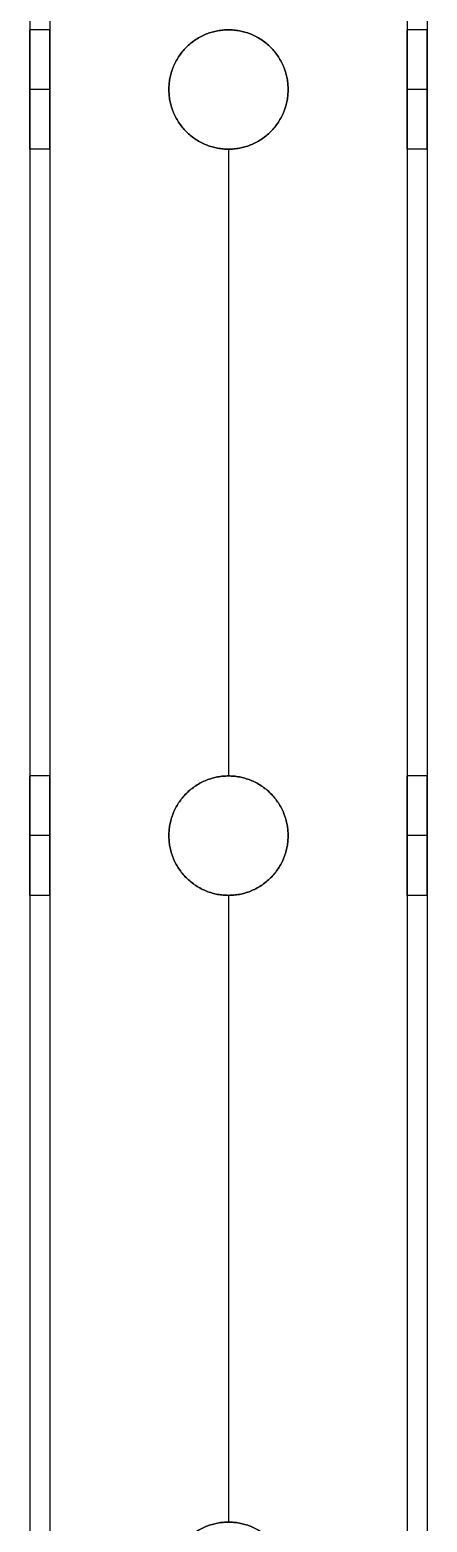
# Model space of a CAD drawing. Header units: millimetres. Extents: x 1279 to 9834, y -699 to 998.
# Drawn here: x 1538.6 to 1578.6, y -355.5 to -205.5 of the extents above; entities that cross this region are included whole.
import ezdxf

# ---------------------------------------------------------------- set-up
doc = ezdxf.new("R2010")
doc.units = ezdxf.units.MM
doc.header["$MEASUREMENT"] = 0
doc.layers.add('staal', color=7, linetype='Continuous', true_color=0x4c4c4c)

msp = doc.modelspace()

# ---------------------------------------------------------------- linework, layer by layer
at = {"layer": 'staal'}
for p, q in [((1540.62, -205.46, 1847.98), (1538.62, -205.46, 1847.98)), ((1558.62, -205.46, 1827.98), (1558.62, -205.46, 1829.98)), ((1578.62, -205.46, 1847.98), (1576.62, -205.46, 1847.98)), ((1540.62, -211.46, 1853.98), (1538.62, -211.46, 1853.98)), ((1540.62, -211.46, 1841.98), (1538.62, -211.46, 1841.98)), ((1552.62, -211.46, 1865.98), (1552.62, -211.46, 1867.98)), ((1552.62, -211.46, 1827.98), (1552.62, -211.46, 1829.98)), ((1564.62, -211.46, 1865.98), (1564.62, -211.46, 1867.98)), ((1564.62, -211.46, 1827.98), (1564.62, -211.46, 1829.98)), ((1578.62, -211.46, 1853.98), (1576.62, -211.46, 1853.98)), ((1578.62, -211.46, 1841.98), (1576.62, -211.46, 1841.98)), ((1540.62, -217.46, 1847.98), (1538.62, -217.46, 1847.98)), ((1558.62, -217.46, 1865.98), (1558.62, -217.46, 1867.98)), ((1558.62, -217.46, 1827.98), (1558.62, -217.46, 1829.98)), ((1578.62, -217.46, 1847.98), (1576.62, -217.46, 1847.98)), ((1540.62, -280.46, 1847.98), (1538.62, -280.46, 1847.98)), ((1558.62, -280.46, 1865.98), (1558.62, -280.46, 1867.98)), ((1558.62, -280.46, 1827.98), (1558.62, -280.46, 1829.98)), ((1578.62, -280.46, 1847.98), (1576.62, -280.46, 1847.98)), ((1540.62, -286.46, 1853.98), (1538.62, -286.46, 1853.98)), ((1540.62, -286.46, 1841.98), (1538.62, -286.46, 1841.98)), ((1552.62, -286.46, 1865.98), (1552.62, -286.46, 1867.98)), ((1552.62, -286.46, 1827.98), (1552.62, -286.46, 1829.98)), ((1564.62, -286.46, 1865.98), (1564.62, -286.46, 1867.98)), ((1564.62, -286.46, 1827.98), (1564.62, -286.46, 1829.98)), ((1578.62, -286.46, 1853.98), (1576.62, -286.46, 1853.98)), ((1578.62, -286.46, 1841.98), (1576.62, -286.46, 1841.98)), ((1540.62, -292.46, 1847.98), (1538.62, -292.46, 1847.98)), ((1558.62, -292.46, 1865.98), (1558.62, -292.46, 1867.98)), ((1558.62, -292.46, 1827.98), (1558.62, -292.46, 1829.98)), ((1578.62, -292.46, 1847.98), (1576.62, -292.46, 1847.98)), ((1558.62, -355.46, 1865.98), (1558.62, -355.46, 1867.98))]:
    msp.add_line(p, q, dxfattribs=at)
for points in [[(1538.62, 669.04, 1827.98), (1538.62, 51.04, 1827.98), (1538.62, -566.96, 1827.98)], [(1538.62, 669.04, 1867.98), (1538.62, 51.04, 1867.98), (1538.62, -566.96, 1867.98)], [(1540.62, 669.04, 1865.98), (1540.62, 51.04, 1865.98), (1540.62, -566.96, 1865.98)], [(1540.62, 669.04, 1829.98), (1540.62, 51.04, 1829.98), (1540.62, -566.96, 1829.98)], [(1576.62, 669.04, 1865.98), (1576.62, 51.04, 1865.98), (1576.62, -566.96, 1865.98)], [(1576.62, 669.04, 1829.98), (1576.62, 51.04, 1829.98), (1576.62, -566.96, 1829.98)], [(1578.62, 669.04, 1827.98), (1578.62, 51.04, 1827.98), (1578.62, -566.96, 1827.98)], [(1578.62, 669.04, 1867.98), (1578.62, 51.04, 1867.98), (1578.62, -566.96, 1867.98)], [(1538.62, -217.46, 1847.98), (1538.62, -248.96, 1847.98), (1538.62, -280.46, 1847.98)], [(1540.62, -217.46, 1847.98), (1540.62, -248.96, 1847.98), (1540.62, -280.46, 1847.98)], [(1558.62, -217.46, 1827.98), (1558.62, -248.96, 1827.98), (1558.62, -280.46, 1827.98)], [(1558.62, -217.46, 1867.98), (1558.62, -248.96, 1867.98), (1558.62, -280.46, 1867.98)], [(1558.62, -217.46, 1865.98), (1558.62, -248.96, 1865.98), (1558.62, -280.46, 1865.98)], [(1558.62, -217.46, 1829.98), (1558.62, -248.96, 1829.98), (1558.62, -280.46, 1829.98)], [(1576.62, -217.46, 1847.98), (1576.62, -248.96, 1847.98), (1576.62, -280.46, 1847.98)], [(1578.62, -217.46, 1847.98), (1578.62, -248.96, 1847.98), (1578.62, -280.46, 1847.98)], [(1538.62, -292.46, 1847.98), (1538.62, -323.96, 1847.98), (1538.62, -355.46, 1847.98)], [(1540.62, -292.46, 1847.98), (1540.62, -323.96, 1847.98), (1540.62, -355.46, 1847.98)], [(1558.62, -292.46, 1827.98), (1558.62, -323.96, 1827.98), (1558.62, -355.46, 1827.98)], [(1558.62, -292.46, 1867.98), (1558.62, -323.96, 1867.98), (1558.62, -355.46, 1867.98)], [(1558.62, -292.46, 1865.98), (1558.62, -323.96, 1865.98), (1558.62, -355.46, 1865.98)], [(1558.62, -292.46, 1829.98), (1558.62, -323.96, 1829.98), (1558.62, -355.46, 1829.98)], [(1576.62, -292.46, 1847.98), (1576.62, -323.96, 1847.98), (1576.62, -355.46, 1847.98)], [(1578.62, -292.46, 1847.98), (1578.62, -323.96, 1847.98), (1578.62, -355.46, 1847.98)]]:
    msp.add_open_spline(points, degree=2, dxfattribs=at)
for points, weights, knots in [([(1538.62, -211.46, 1853.98), (1538.62, -217.46, 1853.98), (1538.62, -217.46, 1847.98), (1538.62, -217.46, 1841.98), (1538.62, -211.46, 1841.98), (1538.62, -205.46, 1841.98), (1538.62, -205.46, 1847.98), (1538.62, -205.46, 1853.98), (1538.62, -211.46, 1853.98)], [1, 0.707106781187, 1, 0.707106781187, 1, 0.707106781187, 1, 0.707106781187, 1], [0, 0, 0, 7.853982, 7.853982, 15.707963, 15.707963, 23.561945, 23.561945, 31.415927, 31.415927, 31.415927]), ([(1540.62, -211.46, 1853.98), (1540.62, -205.46, 1853.98), (1540.62, -205.46, 1847.98), (1540.62, -205.46, 1841.98), (1540.62, -211.46, 1841.98), (1540.62, -217.46, 1841.98), (1540.62, -217.46, 1847.98), (1540.62, -217.46, 1853.98), (1540.62, -211.46, 1853.98)], [1, 0.707106781187, 1, 0.707106781187, 1, 0.707106781187, 1, 0.707106781187, 1], [-31.415927, -31.415927, -31.415927, -23.561945, -23.561945, -15.707963, -15.707963, -7.853982, -7.853982, 0, 0, 0]), ([(1552.62, -211.46, 1827.98), (1552.62, -217.46, 1827.98), (1558.62, -217.46, 1827.98), (1564.62, -217.46, 1827.98), (1564.62, -211.46, 1827.98), (1564.62, -205.46, 1827.98), (1558.62, -205.46, 1827.98), (1552.62, -205.46, 1827.98), (1552.62, -211.46, 1827.98)], [0.999999860338, 0.707106851018, 1, 0.707106781187, 1, 0.707106781187, 1, 0.707106781187, 1], [0, 0, 0, 7.85398, 7.85398, 15.707962, 15.707962, 23.561944, 23.561944, 31.415927, 31.415927, 31.415927]), ([(1552.62, -211.46, 1867.98), (1552.62, -205.46, 1867.98), (1558.62, -205.46, 1867.98), (1564.62, -205.46, 1867.98), (1564.62, -211.46, 1867.98), (1564.62, -217.46, 1867.98), (1558.62, -217.46, 1867.98), (1552.62, -217.46, 1867.98), (1552.62, -211.46, 1867.98)], [1, 0.707106781187, 1, 0.707106781187, 1, 0.707106781187, 1, 0.707106781187, 1], [-31.415927, -31.415927, -31.415927, -23.561945, -23.561945, -15.707963, -15.707963, -7.853982, -7.853982, 0, 0, 0]), ([(1552.62, -211.46, 1865.98), (1552.62, -217.46, 1865.98), (1558.62, -217.46, 1865.98), (1564.62, -217.46, 1865.98), (1564.62, -211.46, 1865.98), (1564.62, -205.46, 1865.98), (1558.62, -205.46, 1865.98), (1552.62, -205.46, 1865.98), (1552.62, -211.46, 1865.98)], [1, 0.707106781187, 1, 0.707106781187, 1, 0.707106781187, 1, 0.707106781187, 1], [0, 0, 0, 7.853982, 7.853982, 15.707963, 15.707963, 23.561945, 23.561945, 31.415927, 31.415927, 31.415927]), ([(1552.62, -211.46, 1829.98), (1552.62, -205.46, 1829.98), (1558.62, -205.46, 1829.98), (1564.62, -205.46, 1829.98), (1564.62, -211.46, 1829.98), (1564.62, -217.46, 1829.98), (1558.62, -217.46, 1829.98), (1552.62, -217.46, 1829.98), (1552.62, -211.46, 1829.98)], [1, 0.707106781187, 1, 0.707106781187, 1, 0.707106781187, 1, 0.707106781187, 1], [-31.415927, -31.415927, -31.415927, -23.561945, -23.561945, -15.707963, -15.707963, -7.853982, -7.853982, 0, 0, 0]), ([(1552.62, -211.46, 1827.98), (1552.62, -217.46, 1827.98), (1558.62, -217.46, 1827.98), (1564.62, -217.46, 1827.98), (1564.62, -211.46, 1827.98), (1564.62, -205.46, 1827.98), (1558.62, -205.46, 1827.98), (1552.62, -205.46, 1827.98), (1552.62, -211.46, 1827.98)], [1, 0.707106781187, 1, 0.707106781187, 1, 0.707106781187, 1, 0.707106781187, 1], [0, 0, 0, 7.853982, 7.853982, 15.707963, 15.707963, 23.561945, 23.561945, 31.415927, 31.415927, 31.415927]), ([(1576.62, -211.46, 1853.98), (1576.62, -217.46, 1853.98), (1576.62, -217.46, 1847.98), (1576.62, -217.46, 1841.98), (1576.62, -211.46, 1841.98), (1576.62, -205.46, 1841.98), (1576.62, -205.46, 1847.98), (1576.62, -205.46, 1853.98), (1576.62, -211.46, 1853.98)], [1, 0.707106781187, 1, 0.707106781187, 1, 0.707106781187, 1, 0.707106781187, 1], [0, 0, 0, 7.853982, 7.853982, 15.707963, 15.707963, 23.561945, 23.561945, 31.415927, 31.415927, 31.415927]), ([(1578.62, -211.46, 1853.98), (1578.62, -205.46, 1853.98), (1578.62, -205.46, 1847.98), (1578.62, -205.46, 1841.98), (1578.62, -211.46, 1841.98), (1578.62, -217.46, 1841.98), (1578.62, -217.46, 1847.98), (1578.62, -217.46, 1853.98), (1578.62, -211.46, 1853.98)], [1, 0.707106781187, 1, 0.707106781187, 1, 0.707106781187, 1, 0.707106851018, 0.999999860338], [-31.415927, -31.415927, -31.415927, -23.561944, -23.561944, -15.707962, -15.707962, -7.85398, -7.85398, 0, 0, 0]), ([(1538.62, -286.46, 1853.98), (1538.62, -292.46, 1853.98), (1538.62, -292.46, 1847.98), (1538.62, -292.46, 1841.98), (1538.62, -286.46, 1841.98), (1538.62, -280.46, 1841.98), (1538.62, -280.46, 1847.98), (1538.62, -280.46, 1853.98), (1538.62, -286.46, 1853.98)], [1, 0.707106781187, 1, 0.707106781187, 1, 0.707106781187, 1, 0.707106781187, 1], [0, 0, 0, 7.853982, 7.853982, 15.707963, 15.707963, 23.561945, 23.561945, 31.415927, 31.415927, 31.415927]), ([(1540.62, -286.46, 1853.98), (1540.62, -280.46, 1853.98), (1540.62, -280.46, 1847.98), (1540.62, -280.46, 1841.98), (1540.62, -286.46, 1841.98), (1540.62, -292.46, 1841.98), (1540.62, -292.46, 1847.98), (1540.62, -292.46, 1853.98), (1540.62, -286.46, 1853.98)], [1, 0.707106781187, 1, 0.707106781187, 1, 0.707106781187, 1, 0.707106781187, 1], [-31.415927, -31.415927, -31.415927, -23.561945, -23.561945, -15.707963, -15.707963, -7.853982, -7.853982, 0, 0, 0]), ([(1552.62, -286.46, 1827.98), (1552.62, -292.46, 1827.98), (1558.62, -292.46, 1827.98), (1564.62, -292.46, 1827.98), (1564.62, -286.46, 1827.98), (1564.62, -280.46, 1827.98), (1558.62, -280.46, 1827.98), (1552.62, -280.46, 1827.98), (1552.62, -286.46, 1827.98)], [0.999999860338, 0.707106851018, 1, 0.707106781187, 1, 0.707106781187, 1, 0.707106781187, 1], [0, 0, 0, 7.85398, 7.85398, 15.707962, 15.707962, 23.561944, 23.561944, 31.415927, 31.415927, 31.415927]), ([(1552.62, -286.46, 1867.98), (1552.62, -280.46, 1867.98), (1558.62, -280.46, 1867.98), (1564.62, -280.46, 1867.98), (1564.62, -286.46, 1867.98), (1564.62, -292.46, 1867.98), (1558.62, -292.46, 1867.98), (1552.62, -292.46, 1867.98), (1552.62, -286.46, 1867.98)], [1, 0.707106781187, 1, 0.707106781187, 1, 0.707106781187, 1, 0.707106851018, 0.999999860338], [-31.415927, -31.415927, -31.415927, -23.561944, -23.561944, -15.707962, -15.707962, -7.85398, -7.85398, 0, 0, 0]), ([(1552.62, -286.46, 1865.98), (1552.62, -292.46, 1865.98), (1558.62, -292.46, 1865.98), (1564.62, -292.46, 1865.98), (1564.62, -286.46, 1865.98), (1564.62, -280.46, 1865.98), (1558.62, -280.46, 1865.98), (1552.62, -280.46, 1865.98), (1552.62, -286.46, 1865.98)], [0.999999860338, 0.707106851018, 1, 0.707106781187, 1, 0.707106781187, 1, 0.707106851018, 0.999999860338], [0, 0, 0, 7.853981, 7.853981, 15.707963, 15.707963, 23.561946, 23.561946, 31.415927, 31.415927, 31.415927]), ([(1552.62, -286.46, 1829.98), (1552.62, -280.46, 1829.98), (1558.62, -280.46, 1829.98), (1564.62, -280.46, 1829.98), (1564.62, -286.46, 1829.98), (1564.62, -292.46, 1829.98), (1558.62, -292.46, 1829.98), (1552.62, -292.46, 1829.98), (1552.62, -286.46, 1829.98)], [0.999999860338, 0.707106851018, 1, 0.707106781187, 1, 0.707106781187, 1, 0.707106851018, 0.999999860338], [-31.415927, -31.415927, -31.415927, -23.561946, -23.561946, -15.707963, -15.707963, -7.853981, -7.853981, 0, 0, 0]), ([(1552.62, -286.46, 1827.98), (1552.62, -292.46, 1827.98), (1558.62, -292.46, 1827.98), (1564.62, -292.46, 1827.98), (1564.62, -286.46, 1827.98), (1564.62, -280.46, 1827.98), (1558.62, -280.46, 1827.98), (1552.62, -280.46, 1827.98), (1552.62, -286.46, 1827.98)], [1, 0.707106781187, 1, 0.707106781187, 1, 0.707106781187, 1, 0.707106781187, 1], [0, 0, 0, 7.853982, 7.853982, 15.707963, 15.707963, 23.561945, 23.561945, 31.415927, 31.415927, 31.415927]), ([(1576.62, -286.46, 1853.98), (1576.62, -292.46, 1853.98), (1576.62, -292.46, 1847.98), (1576.62, -292.46, 1841.98), (1576.62, -286.46, 1841.98), (1576.62, -280.46, 1841.98), (1576.62, -280.46, 1847.98), (1576.62, -280.46, 1853.98), (1576.62, -286.46, 1853.98)], [1, 0.707106781187, 1, 0.707106781187, 1, 0.707106781187, 1, 0.707106781187, 1], [0, 0, 0, 7.853982, 7.853982, 15.707963, 15.707963, 23.561945, 23.561945, 31.415927, 31.415927, 31.415927]), ([(1578.62, -286.46, 1853.98), (1578.62, -280.46, 1853.98), (1578.62, -280.46, 1847.98), (1578.62, -280.46, 1841.98), (1578.62, -286.46, 1841.98), (1578.62, -292.46, 1841.98), (1578.62, -292.46, 1847.98), (1578.62, -292.46, 1853.98), (1578.62, -286.46, 1853.98)], [1, 0.707106781187, 1, 0.707106781187, 1, 0.707106781187, 1, 0.707106781187, 1], [-31.415927, -31.415927, -31.415927, -23.561945, -23.561945, -15.707963, -15.707963, -7.853982, -7.853982, 0, 0, 0]), ([(1552.62, -361.46, 1867.98), (1552.62, -355.46, 1867.98), (1558.62, -355.46, 1867.98), (1564.62, -355.46, 1867.98), (1564.62, -361.46, 1867.98), (1564.62, -367.46, 1867.98), (1558.62, -367.46, 1867.98), (1552.62, -367.46, 1867.98), (1552.62, -361.46, 1867.98)], [1, 0.707106781187, 1, 0.707106781187, 1, 0.707106781187, 1, 0.707106781187, 1], [-31.415927, -31.415927, -31.415927, -23.561945, -23.561945, -15.707963, -15.707963, -7.853982, -7.853982, 0, 0, 0]), ([(1552.62, -361.46, 1865.98), (1552.62, -367.46, 1865.98), (1558.62, -367.46, 1865.98), (1564.62, -367.46, 1865.98), (1564.62, -361.46, 1865.98), (1564.62, -355.46, 1865.98), (1558.62, -355.46, 1865.98), (1552.62, -355.46, 1865.98), (1552.62, -361.46, 1865.98)], [0.999999860338, 0.707106851018, 1, 0.707106781187, 1, 0.707106781187, 1, 0.707106851018, 0.999999860338], [0, 0, 0, 7.853981, 7.853981, 15.707963, 15.707963, 23.561946, 23.561946, 31.415927, 31.415927, 31.415927]), ([(1552.62, -361.46, 1829.98), (1552.62, -355.46, 1829.98), (1558.62, -355.46, 1829.98), (1564.62, -355.46, 1829.98), (1564.62, -361.46, 1829.98), (1564.62, -367.46, 1829.98), (1558.62, -367.46, 1829.98), (1552.62, -367.46, 1829.98), (1552.62, -361.46, 1829.98)], [0.999999860338, 0.707106851018, 1, 0.707106781187, 1, 0.707106781187, 1, 0.707106851018, 0.999999860338], [-31.415927, -31.415927, -31.415927, -23.561946, -23.561946, -15.707963, -15.707963, -7.853981, -7.853981, 0, 0, 0])]:
    msp.add_rational_spline(points, weights, degree=2, knots=knots, dxfattribs=at)

doc.saveas('drawing.dxf')
